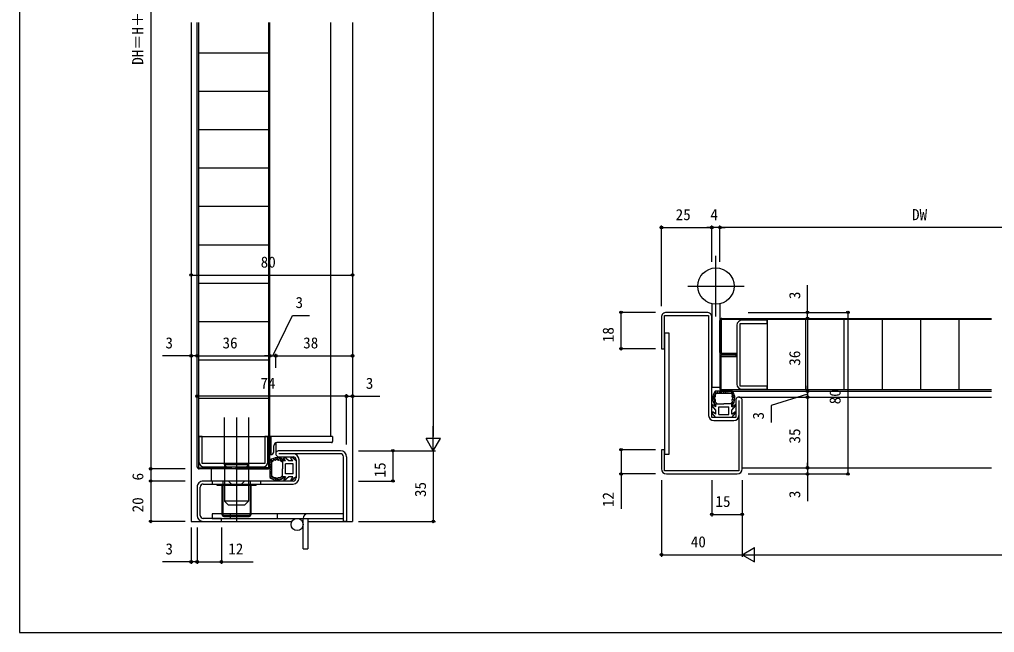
# Model space of a CAD drawing. Units: millimetres, scale not verified. Extents: x -437 to 438, y -344 to 340.
# Drawn here: x -436.6 to 46.4, y -343.8 to -40.3 of the extents above; entities that cross this region are included whole.
import ezdxf
from ezdxf.enums import TextEntityAlignment as Align

# ---------------------------------------------------------------- set-up
doc = ezdxf.new("R2010")
doc.units = ezdxf.units.MM
doc.header["$LTSCALE"] = 2
for name, color, linetype in [('0-2_YKK_11', 7, 'Continuous'), ('0-3_YKK_12', 2, 'Continuous'), ('0-4_YKK_13', 4, 'Continuous'), ('0-6_YKK_D', 6, 'Continuous'), ('0-7_YKK_ZWAK', 7, 'Continuous')]:
    doc.layers.add(name, color=color, linetype=linetype)
doc.styles.add('ＭＳ ゴシック', font='')
doc.styles.get('ＭＳ ゴシック').set_extended_font_data('MS Gothic')

msp = doc.modelspace()

# ---------------------------------------------------------------- linework, layer by layer
at = {"layer": '0-2_YKK_11'}
for p, q in [((-96.1, -185.3), (-116.1, -185.3)), ((-81.2, -191.7), (-81.2, -220.9)), ((-78.6, -262.8), (-78.6, -228.9)), ((-92.7, -238.9), (-82.7, -238.9)), ((-277.6, -253.8), (-308.1, -253.8)), ((-277.6, -255.3), (-308.1, -255.3)), ((-308.1, -256.8), (-301.1, -256.8)), ((-299.6, -258.3), (-299.6, -267.3)), ((-298.1, -267.3), (-298.1, -258.3)), ((-345.2, -261.8), (-316, -261.8)), ((-116.1, -265.3), (-81.1, -265.3)), ((-301.1, -268.8), (-345.6, -268.8)), ((-345.6, -270.3), (-301.1, -270.3)), ((-348.6, -271.8), (-348.6, -285.8)), ((-347.1, -285.8), (-347.1, -271.8))]:
    msp.add_line(p, q, dxfattribs=at)
for points in [[(-118.6, -187.8), (-118.6, -203.3), (-117, -203.3), (-117, -186.9), (-95.2, -186.9), (-95.2, -236.4)], [(-81.8, -228.9), (-81.8, -237.3), (-93.6, -237.3), (-93.6, -187.8)], [(-79.6, -221.8), (-79.6, -190.8), (-66.2, -190.8), (-66.2, -189.2), (-78.7, -189.2)], [(-78.7, -223.4), (-66.2, -223.4), (-66.2, -221.8), (-79.6, -221.8)], [(-80.2, -228.9), (-80.2, -263.7), (-117, -263.7), (-117, -253.3), (-118.6, -253.3), (-118.6, -262.8)], [(-315.1, -260.2), (-346.1, -260.2), (-346.1, -246.8), (-347.7, -246.8), (-347.7, -259.3)], [(-313.5, -259.3), (-313.5, -246.8), (-315.1, -246.8), (-315.1, -260.2)], [(-274.6, -256.8), (-274.6, -288.8), (-276.1, -288.8), (-276.1, -256.8)], [(-345.6, -288.8), (-336.6, -288.8), (-336.6, -287.3), (-345.6, -287.3)]]:
    msp.add_lwpolyline(points, dxfattribs=at)
for centre, radius, start, end in [((-116.1, -187.8), 2.5, 89.99998, 180.00002), ((-96.1, -187.8), 2.5, 0, 90.00033), ((-78.7, -191.7), 2.5, 90.00001, 179.99999), ((-78.7, -220.9), 2.5, 180.00001, 269.99999), ((-80.2, -228.9), 1.6, 0, 180.00054), ((-92.7, -236.4), 2.5, 180.00002, 270), ((-82.7, -236.4), 2.5, 270, 0), ((-308.1, -255.3), 1.5, 89.99998, 270.00057), ((-301.1, -258.3), 3, 359.99998, 89.99998), ((-277.6, -256.8), 3, 359.99998, 89.99969), ((-277.6, -256.8), 1.5, 359.99998, 89.99998), ((-345.2, -259.3), 2.5, 180.00001, 269.99999), ((-316, -259.3), 2.5, 270.00001, 359.99999), ((-301.1, -258.3), 1.5, 359.99998, 89.99941), ((-116.1, -262.8), 2.5, 180.00002, 270), ((-81.1, -262.8), 2.5, 270, 0), ((-345.6, -271.8), 3, 89.99998, 180.00025), ((-345.6, -271.8), 1.5, 89.99998, 179.99996), ((-301.1, -267.3), 1.5, 270, 359.99998), ((-301.1, -267.3), 3, 270, 359.99998), ((-345.6, -285.8), 3, 180.00025, 270), ((-345.6, -285.8), 1.5, 179.99996, 270)]:
    msp.add_arc(centre, radius, start, end, dxfattribs=at)
at = {"layer": '0-3_YKK_12'}
for p, q in [((-351.6, -41.8), (-351.6, -288.8)), ((-282.6, -41.8), (-282.6, -246.8)), ((-271.6, -41.8), (-271.6, -288.8)), ((-91.6, -187.369), (-91.6, -157.231)), ((-105.6, -172.3), (-77.6, -172.3)), ((-89.6, -188.3), (-88.6, -188.3)), ((-80.2, -227.3), (44.9, -227.3)), ((-282.6, -246.8), (-312.6, -246.8)), ((-309.6, -249.886), (-309.6, -255.312)), ((-341.6, -262.8), (-341.6, -268.8)), ((-78.6, -262.3), (44.9, -262.3)), ((-351.6, -288.8), (-301.698, -288.8)), ((-293.8, -288.8), (-271.6, -288.8))]:
    msp.add_line(p, q, dxfattribs=at)
at = {"layer": '0-4_YKK_13'}
for p, q in [((-348.6, -261.8), (-348.6, -41.8)), ((-348, -41.8), (-348, -262.2)), ((-313.2, -41.8), (-313.2, -262.2)), ((-312.6, -261.8), (-312.6, -41.8)), ((-348, -56.8), (-313.2, -56.8)), ((-348, -75.8), (-313.2, -75.8)), ((-348, -94.8), (-313.2, -94.8)), ((-348, -113.8), (-313.2, -113.8)), ((-348, -132.8), (-313.2, -132.8)), ((-348, -151.8), (-313.2, -151.8)), ((-348, -170.8), (-313.2, -170.8)), ((-93.6, -181.075), (-93.6, -222.3)), ((-89.6, -181.075), (-89.6, -222.3)), ((-88.6, -188.3), (44.9, -188.3)), ((-348, -189.8), (-313.2, -189.8)), ((-89.6, -205.1), (-89.6, -189.3)), ((-89.6, -192.5), (-89.6, -223.308)), ((44.9, -188.9), (-89, -188.9)), ((-66.2, -188.9), (-66.2, -223.7)), ((-47.2, -188.9), (-47.2, -223.7)), ((-28.2, -188.9), (-28.2, -223.7)), ((-9.2, -188.9), (-9.2, -223.7)), ((9.8, -188.9), (9.8, -223.7)), ((28.8, -188.9), (28.8, -223.7)), ((-89.6, -207.5), (-89.6, -223.3)), ((-348, -208.8), (-313.2, -208.8)), ((-93.6, -222.3), (-90.6, -222.3)), ((-92.649, -226.898), (-92.449, -226.898)), ((-92.6, -222.3), (-89.6, -222.3)), ((-92.482, -226.302), (-92.282, -226.302)), ((-92.267, -225.825), (-92.067, -225.825)), ((-92.243, -226.529), (-92.043, -226.529)), ((-92.207, -226.29), (-92.007, -226.29)), ((-83.457, -224.3), (-91.943, -224.3)), ((-91.933, -225.085), (-91.733, -225.085)), ((-91.742, -225.383), (-91.542, -225.383)), ((-91.682, -224.453), (-91.482, -224.453)), ((-91.587, -225.002), (-91.387, -225.002)), ((-91.219, -225.3), (-84.181, -225.3)), ((-90.907, -224.798), (-90.707, -224.798)), ((-90.621, -225.084), (-90.421, -225.084)), ((-90.174, -224.601), (-89.974, -224.601)), ((-89.906, -224.869), (-89.706, -224.869)), ((-89.459, -224.887), (-89.259, -224.887)), ((-89.102, -224.655), (-88.902, -224.655)), ((44.9, -223.7), (-89, -223.7)), ((-88.834, -224.798), (-88.634, -224.798)), ((-88.6, -224.3), (44.9, -224.3)), ((-88.172, -225.03), (-87.972, -225.03)), ((-87.833, -224.619), (-87.633, -224.619)), ((-87.386, -225.03), (-87.186, -225.03)), ((-87.1, -224.691), (-86.9, -224.691)), ((-86.707, -224.977), (-86.507, -224.977)), ((-86.278, -224.834), (-86.078, -224.834)), ((-85.688, -224.78), (-85.488, -224.78)), ((-85.617, -225.173), (-85.417, -225.173)), ((-84.777, -224.708), (-84.577, -224.708)), ((-84.096, -224.334), (-83.896, -224.334)), ((-83.972, -224.994), (-83.772, -224.994)), ((-83.905, -225.443), (-83.705, -225.443)), ((-83.786, -225.097), (-83.586, -225.097)), ((-83.666, -224.596), (-83.466, -224.596)), ((-83.499, -225.682), (-83.299, -225.682)), ((-83.368, -225.205), (-83.168, -225.205)), ((-83.308, -226.6), (-83.108, -226.6)), ((-83.094, -226.218), (-82.894, -226.218)), ((-82.891, -226.934), (-82.691, -226.934)), ((-348, -227.8), (-313.2, -227.8)), ((-91.7, -233.7), (-93.444, -231.621)), ((-91.7, -232.081), (-93.048, -231.179)), ((-92.983, -228.688), (-92.783, -228.688)), ((-92.792, -228.056), (-92.592, -228.056)), ((-92.78, -227.292), (-92.58, -227.292)), ((-92.613, -228.079), (-92.413, -228.079)), ((-92.577, -227.483), (-92.377, -227.483)), ((-92.451, -229.103), (-92.251, -229.103)), ((-92.446, -228.771), (-92.246, -228.771)), ((-92.404, -229.525), (-92.204, -229.525)), ((-92.374, -227.03), (-92.174, -227.03)), ((-92.346, -229.912), (-92.146, -229.912)), ((-92.219, -228.604), (-92.019, -228.604)), ((-92.017, -230.534), (-91.817, -230.534)), ((-91.7, -230.6), (-87.7, -230.6)), ((-91.7, -232.081), (-91.7, -230.6)), ((-83.7, -230.6), (-87.7, -230.6)), ((-83.771, -230.264), (-83.571, -230.264)), ((-83.7, -232.081), (-83.7, -230.6)), ((-83.7, -232.081), (-82.352, -231.179)), ((-83.7, -233.7), (-81.956, -231.621)), ((-83.478, -229.936), (-83.278, -229.936)), ((-83.419, -230.64), (-83.219, -230.64)), ((-83.141, -228.676), (-82.941, -228.676)), ((-82.997, -229.76), (-82.797, -229.76)), ((-82.938, -229.197), (-82.738, -229.197)), ((-82.867, -227.352), (-82.667, -227.352)), ((-82.736, -228.175), (-82.536, -228.175)), ((-82.581, -228.783), (-82.381, -228.783)), ((-82.569, -227.495), (-82.369, -227.495)), ((-82.533, -228.032), (-82.333, -228.032)), ((-91.7, -237.3), (-93.444, -235.221)), ((-91.7, -235.681), (-93.048, -234.779)), ((-91.7, -235.681), (-91.7, -233.7)), ((-90.2, -232.1), (-85.2, -232.1)), ((-90.2, -235.8), (-90.2, -232.1)), ((-83.7, -235.681), (-83.7, -233.7)), ((-83.7, -235.681), (-82.352, -234.779)), ((-83.7, -237.3), (-81.956, -235.221)), ((-335.1, -260.8), (-335.1, -237.3)), ((-329.1, -237.3), (-329.1, -282.8)), ((-323.1, -237.3), (-323.1, -260.8)), ((-83.7, -237.3), (-91.7, -237.3)), ((-348, -246.8), (-313.2, -246.8)), ((-281.6, -246.8), (-312.1, -246.8)), ((-312.1, -246.8), (-312.1, -255.8)), ((-281.6, -246.8), (-281.6, -249.3)), ((-310.6, -254.3), (-310.6, -251.237)), ((-333.1, -262.8), (-335.1, -260.8)), ((-323.1, -260.8), (-335.1, -260.8)), ((-335.1, -260.8), (-335.1, -278.8)), ((-325.1, -262.8), (-323.1, -260.8)), ((-323.1, -260.8), (-323.1, -278.8)), ((-312.6, -258.557), (-312.6, -267.043)), ((-312.566, -259.196), (-312.566, -258.996)), ((-312.304, -258.766), (-312.304, -258.566)), ((-312.192, -259.877), (-312.192, -259.677)), ((-312.12, -260.788), (-312.12, -260.588)), ((-311.906, -259.072), (-311.906, -258.872)), ((-311.803, -258.886), (-311.803, -258.686)), ((-311.727, -260.717), (-311.727, -260.517)), ((-311.695, -258.468), (-311.695, -258.268)), ((-311.6, -266.319), (-311.6, -259.281)), ((-311.457, -259.005), (-311.457, -258.805)), ((-311.218, -258.599), (-311.218, -258.399)), ((-310.682, -258.194), (-310.682, -257.994)), ((-310.3, -258.408), (-310.3, -258.208)), ((-309.966, -257.991), (-309.966, -257.791)), ((-309.548, -257.967), (-309.548, -257.767)), ((-309.405, -257.669), (-309.405, -257.469)), ((-308.868, -257.633), (-308.868, -257.433)), ((-308.725, -257.836), (-308.725, -257.636)), ((-308.224, -258.241), (-308.224, -258.041)), ((-308.117, -257.681), (-308.117, -257.481)), ((-307.703, -258.038), (-307.703, -257.838)), ((-307.14, -258.097), (-307.14, -257.897)), ((-306.964, -258.578), (-306.964, -258.378)), ((-306.636, -258.871), (-306.636, -258.671)), ((-306.3, -258.8), (-306.3, -262.8)), ((-304.819, -258.8), (-306.3, -258.8)), ((-306.26, -258.519), (-306.26, -258.319)), ((-304.819, -258.8), (-305.721, -257.452)), ((-303.2, -258.8), (-305.279, -257.056)), ((-304.8, -265.3), (-304.8, -260.3)), ((-301.219, -258.8), (-303.2, -258.8)), ((-301.219, -258.8), (-302.121, -257.452)), ((-299.6, -258.8), (-301.679, -257.056)), ((-299.6, -258.8), (-299.6, -266.8)), ((-325.1, -262.8), (-333.1, -262.8)), ((-313.2, -262.2), (-329.5, -262.2)), ((-329.5, -262.2), (-329.5, -262.8)), ((-329.5, -262.8), (-313.6, -262.8)), ((-312.299, -265.274), (-312.299, -265.074)), ((-312.281, -262.933), (-312.281, -262.733)), ((-312.245, -264.202), (-312.245, -264.002)), ((-312.209, -262.2), (-312.209, -262)), ((-312.102, -263.934), (-312.102, -263.734)), ((-312.066, -261.378), (-312.066, -261.178)), ((-312.031, -265.006), (-312.031, -264.806)), ((-312.013, -264.559), (-312.013, -264.359)), ((-311.923, -261.807), (-311.923, -261.607)), ((-311.87, -262.486), (-311.87, -262.286)), ((-311.87, -263.272), (-311.87, -263.072)), ((-311.816, -265.721), (-311.816, -265.521)), ((-306.3, -266.8), (-306.3, -262.8)), ((-301.1, -265.3), (-304.8, -265.3)), ((-338.85, -270.3), (-338.85, -270.8)), ((-335.85, -268.8), (-335.85, -285.3)), ((-333.1, -268.8), (-331.6, -270.3)), ((-329.1, -266.006), (-329.1, -289.155)), ((-325.1, -268.8), (-326.6, -270.3)), ((-322.35, -268.8), (-322.35, -285.3)), ((-319.35, -270.3), (-319.35, -270.8)), ((-312.447, -266.782), (-312.447, -266.582)), ((-312.102, -266.007), (-312.102, -265.807)), ((-311.898, -266.687), (-311.898, -266.487)), ((-311.815, -267.033), (-311.815, -266.833)), ((-311.517, -266.842), (-311.517, -266.642)), ((-311.075, -267.367), (-311.075, -267.167)), ((-310.61, -267.307), (-310.61, -267.107)), ((-310.598, -267.582), (-310.598, -267.382)), ((-310.371, -267.343), (-310.371, -267.143)), ((-310.002, -267.749), (-310.002, -267.549)), ((-309.87, -267.474), (-309.87, -267.274)), ((-309.608, -267.88), (-309.608, -267.68)), ((-309.417, -267.677), (-309.417, -267.477)), ((-308.845, -267.892), (-308.845, -267.692)), ((-308.821, -267.713), (-308.821, -267.513)), ((-308.296, -267.319), (-308.296, -267.119)), ((-308.212, -268.083), (-308.212, -267.883)), ((-308.129, -267.546), (-308.129, -267.346)), ((-307.797, -267.551), (-307.797, -267.351)), ((-307.375, -267.504), (-307.375, -267.304)), ((-306.988, -267.446), (-306.988, -267.246)), ((-306.366, -267.117), (-306.366, -266.917)), ((-304.819, -266.8), (-306.3, -266.8)), ((-304.819, -266.8), (-305.721, -268.148)), ((-303.2, -266.8), (-305.279, -268.544)), ((-301.219, -266.8), (-303.2, -266.8)), ((-301.219, -266.8), (-302.121, -268.148)), ((-299.6, -266.8), (-301.679, -268.544)), ((-338.85, -270.8), (-319.35, -270.8)), ((-336.35, -270.8), (-336.35, -285.3)), ((-321.85, -285.3), (-321.85, -270.8)), ((-323.1, -278.8), (-335.1, -278.8)), ((-325.1, -280.8), (-323.1, -278.8)), ((-293.8, -285), (-341.1, -285)), ((-322.85, -285.8), (-335.35, -285.8)), ((-335.35, -286.3), (-322.85, -286.3)), ((-332.1, -287.3), (-332.1, -285)), ((-308.8, -287.3), (-308.8, -285)), ((-296.1, -302.3), (-296.1, -287.3)), ((-276.1, -285), (-293.8, -285)), ((-293.8, -287.3), (-293.8, -302.3)), ((-296.1, -302.3), (-293.8, -302.3))]:
    msp.add_line(p, q, dxfattribs=at)
for points in [[(-89, -188.9), (-89, -205.5), (-81.6, -205.5)], [(-89, -223.7), (-89, -207.1), (-81.6, -207.1)], [(-81.6, -205.5), (-81.6, -206.1), (-88.6, -206.1)], [(-81.6, -207.1), (-81.6, -206.5), (-88.6, -206.5)], [(-91.275, -225.411), (-92.042, -226.001), (-91.917, -226.961), (-92.18, -227.404), (-92.4, -227.8), (-91.917, -228.639), (-92.042, -229.599), (-91.275, -230.189)], [(-84.125, -230.189), (-83.358, -229.599), (-83.483, -228.639), (-83, -227.8), (-83.22, -227.404), (-83.483, -226.961), (-83.358, -226.001), (-84.125, -225.411)], [(-90.2, -235.8), (-85.2, -235.8), (-85.2, -232.1)], [(-282.1, -249.8), (-283.6, -249.8), (-309.1, -249.8)], [(-306.711, -259.225), (-307.301, -258.458), (-308.261, -258.583), (-309.1, -258.1), (-309.496, -258.32), (-309.939, -258.583), (-310.899, -258.458), (-311.489, -259.225)], [(-301.1, -265.3), (-301.1, -260.3), (-304.8, -260.3)], [(-348, -262.2), (-331.7, -262.2), (-331.7, -262.8), (-347.6, -262.8)], [(-341.1, -268.8), (-341.1, -270.3), (-317.1, -270.3)], [(-317.1, -270.3), (-317.1, -268.8), (-341.1, -268.8)], [(-311.489, -266.375), (-310.899, -267.142), (-309.939, -267.017), (-309.496, -267.28), (-309.1, -267.5), (-308.261, -267.017), (-307.301, -267.142), (-306.711, -266.375)], [(-325.1, -280.8), (-333.1, -280.8), (-335.1, -278.8)], [(-341.1, -285), (-341.1, -287.3), (-276.1, -287.3), (-276.1, -285)]]:
    msp.add_lwpolyline(points, dxfattribs=at)
msp.add_lwpolyline([(-117, -195.55), (-117, -255.55), (-114.7, -255.55), (-114.7, -195.55)], close=True, dxfattribs=at)
for centre, radius in [((-91.6, -172.3), 9), ((-299.1, -290.3), 3)]:
    msp.add_circle(centre, radius, dxfattribs=at)
for centre, radius, start, end in [((-88.6, -189.3), 1, 90, 180), ((-88.6, -205.1), 1, 180, 270), ((-88.6, -207.5), 1, 90, 180), ((-87.7, -227.8), 5.5, 140.48036, 223.34175), ((-88.6, -223.3), 1, 180, 270), ((-88.6, -223.3), 1, 180, 270), ((-87.7, -227.8), 5.5, 316.65824, 39.51963), ((-93.214, -231.429), 0.3, 56.21114, 220.00244), ((-87.7, -227.8), 4.3, 213.7499, 220.62928), ((-87.7, -227.8), 4.3, 319.37051, 326.2499), ((-82.186, -231.429), 0.3, 319.99756, 123.78886), ((-93.214, -235.029), 0.3, 56.21114, 220.00244), ((-82.186, -235.029), 0.3, 319.99756, 123.78886), ((-309.1, -251.3), 1.5, 90, 180), ((-282.1, -249.3), 0.5, 270, 0), ((-312.1, -254.3), 1.5, 270, 0), ((-309.1, -262.8), 5.5, 46.65824, 129.51963), ((-309.1, -262.8), 4.3, 49.37051, 56.2499), ((-305.471, -257.286), 0.3, 49.99756, 213.78886), ((-301.871, -257.286), 0.3, 49.99756, 213.78886), ((-347.6, -261.8), 1, 180, 270), ((-313.6, -261.8), 1, 270, 0), ((-309.1, -262.8), 5.5, 230.48036, 313.34175), ((-309.1, -262.8), 4.3, 303.7499, 310.62928), ((-305.471, -268.314), 0.3, 146.21114, 310.00244), ((-301.871, -268.314), 0.3, 146.21114, 310.00244), ((-335.35, -285.3), 1, 180, 269.99913), ((-335.35, -285.3), 0.5, 180, 270), ((-322.85, -285.3), 1, 269.99913, 0), ((-322.85, -285.3), 0.5, 270, 0), ((-293.8, -287.3), 2.3, 90, 180)]:
    msp.add_arc(centre, radius, start, end, dxfattribs=at)
at = {"layer": '0-6_YKK_D'}
for p, q in [((-371.6, 191.2), (-371.6, -262.8)), ((-231.6, 176.2), (-231.6, -246.8)), ((-118.6, -182.3), (-118.6, -142.3)), ((-118.6, -143.3), (-93.6, -143.3)), ((-93.6, -143.3), (-96.15, -143.3)), ((-93.6, -160.3), (-93.6, -142.3)), ((-93.6, -160.3), (-93.6, -142.3)), ((-89.6, -143.3), (-93.6, -143.3)), ((-89.6, -151.3), (-89.6, -142.3)), ((-89.6, -160.3), (-89.6, -142.3)), ((116.487, -143.3), (-89.6, -143.3)), ((-89.6, -143.3), (-87.05, -143.3)), ((-351.6, -166.8), (-271.6, -166.8)), ((-46.2, -185.3), (-46.2, -171.853)), ((-121.6, -185.3), (-139.6, -185.3)), ((-138.6, -203.3), (-138.6, -185.3)), ((-75.6, -185.3), (-45.2, -185.3)), ((-75.6, -185.3), (-25.2, -185.3)), ((-46.2, -188.3), (-46.2, -185.3)), ((-46.2, -188.3), (-46.2, -224.3)), ((-46.2, -188.3), (-46.2, -190.85)), ((-26.2, -185.3), (-26.2, -265.3)), ((-351.6, -206.8), (-365.771, -206.8)), ((-348.6, -206.8), (-351.6, -206.8)), ((-348.6, -206.8), (-346.05, -206.8)), ((-348.6, -206.8), (-312.6, -206.8)), ((-312.6, -206.8), (-315.15, -206.8)), ((-312.6, -206.8), (-309.6, -206.8)), ((-312.6, -206.8), (-309.6, -206.8)), ((-309.6, -212.8), (-309.6, -205.8)), ((-309.6, -212.8), (-309.6, -205.8)), ((-309.6, -206.8), (-307.05, -206.8)), ((-309.6, -206.8), (-271.6, -206.8)), ((-121.6, -203.3), (-139.6, -203.3)), ((-46.2, -224.3), (-46.2, -221.75)), ((-274.6, -226.8), (-348.6, -226.8)), ((-274.6, -226.8), (-277.15, -226.8)), ((-274.6, -243.315), (-274.6, -225.8)), ((-274.6, -250.8), (-274.6, -225.8)), ((-274.6, -226.8), (-271.6, -226.8)), ((-271.6, -226.8), (-258.153, -226.8)), ((-46.2, -224.3), (-46.2, -227.3)), ((-46.2, -227.3), (-46.2, -229.85)), ((-231.6, -253.8), (-231.6, -241.676)), ((-231.6, -253.8), (-235.1, -247.738)), ((-228.1, -247.738), (-235.1, -247.738)), ((-231.6, -253.8), (-228.1, -247.738)), ((-268.6, -253.8), (-230.6, -253.8)), ((-268.6, -253.8), (-230.6, -253.8)), ((-268.6, -253.8), (-250.6, -253.8)), ((-251.6, -253.8), (-251.6, -268.8)), ((-231.6, -253.8), (-231.6, -288.8)), ((-121.6, -253.3), (-139.6, -253.3)), ((-46.2, -262.3), (-46.2, -259.75)), ((-354.6, -262.8), (-372.6, -262.8)), ((-354.6, -262.8), (-372.6, -262.8)), ((-371.6, -262.8), (-371.6, -268.8)), ((-121.6, -265.3), (-139.6, -265.3)), ((-75.6, -265.3), (-45.2, -265.3)), ((-75.6, -265.3), (-25.2, -265.3)), ((-46.2, -262.3), (-46.2, -265.3)), ((-46.2, -265.3), (-46.2, -278.747)), ((-354.6, -268.8), (-372.6, -268.8)), ((-354.6, -268.8), (-372.6, -268.8)), ((-371.6, -268.8), (-371.6, -288.8)), ((-268.6, -268.8), (-250.6, -268.8)), ((-118.6, -268.3), (-118.6, -306.3)), ((-93.6, -268.3), (-93.6, -286.3)), ((-78.6, -268.3), (-78.6, -306.3)), ((-78.6, -268.3), (-78.6, -306.3)), ((-78.6, -268.3), (-78.6, -286.3)), ((-354.6, -288.8), (-372.6, -288.8)), ((-268.6, -288.8), (-230.6, -288.8)), ((-93.6, -285.3), (-78.6, -285.3)), ((-351.6, -291.8), (-351.6, -309.8)), ((-348.6, -291.8), (-348.6, -309.8)), ((-348.6, -291.8), (-348.6, -309.8)), ((-336.6, -291.8), (-336.6, -309.8)), ((-78.6, -305.3), (-72.538, -301.8)), ((-72.538, -308.8), (-72.538, -301.8)), ((-351.6, -308.8), (-365.771, -308.8)), ((-348.6, -308.8), (-351.6, -308.8)), ((-348.6, -308.8), (-346.05, -308.8)), ((-118.6, -305.3), (-78.6, -305.3)), ((-78.6, -305.3), (-72.538, -308.8)), ((-78.6, -305.3), (-66.476, -305.3)), ((-71.6, -305.3), (346.4, -305.3))]:
    msp.add_line(p, q, dxfattribs=at)
for points in [[(-311.1, -206.8), (-301.306, -186.8), (-292.959, -186.8)], [(-46.2, -225.8), (-64.2, -231.465), (-64.2, -239.812)], [(-46.2, -224.3), (-46.2, -227.3), (-46.2, -262.3)], [(-138.6, -253.3), (-138.6, -265.3), (-138.6, -282.589)], [(-348.6, -308.8), (-336.6, -308.8), (-320.845, -308.8)]]:
    msp.add_lwpolyline(points, dxfattribs=at)
for centre in [(-118.6, -143.3), (-93.6, -143.3), (-93.6, -143.3), (-89.6, -143.3), (-89.6, -143.3), (-351.6, -166.8), (-271.6, -166.8), (-138.6, -185.3), (-46.2, -185.3), (-46.2, -188.3), (-46.2, -188.3), (-26.2, -185.3), (-138.6, -203.3), (-351.6, -206.8), (-348.6, -206.8), (-348.6, -206.8), (-312.6, -206.8), (-312.6, -206.8), (-309.6, -206.8), (-309.6, -206.8), (-271.6, -206.8), (-348.6, -226.8), (-274.6, -226.8), (-274.6, -226.8), (-271.6, -226.8), (-46.2, -224.3), (-46.2, -224.3), (-46.2, -227.3), (-46.2, -227.3), (-251.6, -253.8), (-138.6, -253.3), (-371.6, -262.8), (-371.6, -262.8), (-138.6, -265.3), (-46.2, -262.3), (-46.2, -262.3), (-46.2, -265.3), (-26.2, -265.3), (-371.6, -268.8), (-371.6, -268.8), (-251.6, -268.8), (-93.6, -285.3), (-78.6, -285.3), (-371.6, -288.8), (-231.6, -288.8), (-351.6, -308.8), (-348.6, -308.8), (-348.6, -308.8), (-336.6, -308.8), (-118.6, -305.3)]:
    msp.add_circle(centre, 0.637, dxfattribs=at)
at = {"layer": '0-7_YKK_ZWAK'}
msp.add_line((-436.6, 306.2), (-436.6, -343.8), dxfattribs=at)
msp.add_lwpolyline([(-436.6, -343.8), (438.4, -343.8), (438.4, 306.2)], dxfattribs=at)

# ---------------------------------------------------------------- texts
at = {"layer": '0-6_YKK_D', "style": 'ＭＳ ゴシック'}
for s, p in [('DH＝H＋17', (-373.643, -62.711)), ('3', (-48.2, -178.754)), ('18', (-140.6, -200.074)), ('36', (-48.2, -211.733)), ('80', (-28.2, -230.818)), ('3', (-66.2, -238.366)), ('35', (-48.2, -250.255)), ('15', (-253.6, -267.053)), ('6', (-373.6, -268.527)), ('35', (-233.6, -276.755)), ('12', (-140.6, -281.739)), ('3', (-48.2, -277.301)), ('20', (-373.6, -284.34))]:
    msp.add_text(s, height=5.499, rotation=90, dxfattribs=at).set_placement(p, align=Align.BOTTOM_LEFT)
for s, p in [('25', (-111.555, -141.3)), ('4', (-94.349, -141.3)), ('DW', (5.539, -141.3)), ('80', (-317.118, -164.8)), ('3', (-299.86, -184.8)), ('3', (-364.325, -204.8)), ('36', (-336.033, -204.8)), ('38', (-296.076, -204.8)), ('74', (-317.246, -224.8)), ('3', (-265.054, -224.8)), ('15', (-91.853, -283.3)), ('40', (-104.055, -303.3)), ('3', (-364.325, -306.8)), ('12', (-333.201, -306.8))]:
    msp.add_text(s, height=5.499, dxfattribs=at).set_placement(p, align=Align.BOTTOM_LEFT)

doc.saveas('drawing.dxf')
